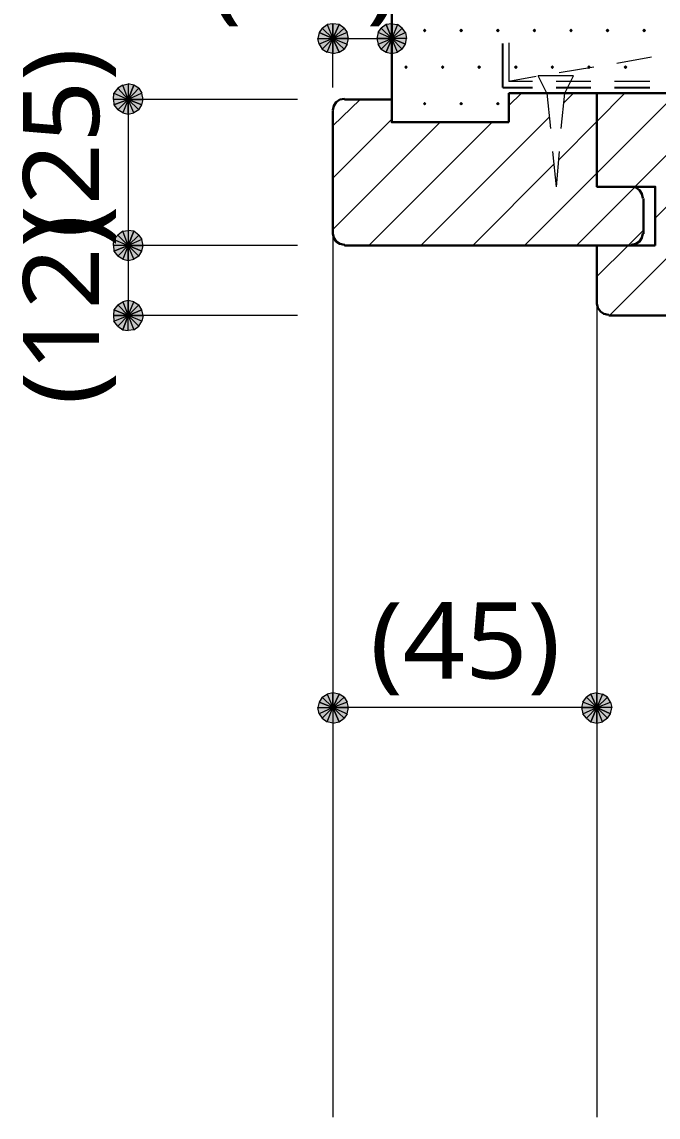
# Model space of a CAD drawing. Header units: millimetres. Extents: x 0 to 420, y 0 to 297.
# Drawn here: x 315.18 to 336.9, y 195.35 to 232.77 of the extents above; entities that cross this region are included whole.
import ezdxf
from ezdxf.enums import TextEntityAlignment as Align

# ---------------------------------------------------------------- set-up
doc = ezdxf.new("R2010")
doc.units = ezdxf.units.MM
doc.styles.add('kst32b', font='NotoSansJP-Variable.ttf')

msp = doc.modelspace()

# ---------------------------------------------------------------- hatches: boundary and pattern name
h = msp.add_hatch(color=7)
h.paths.add_polyline_path([(325.332, 232.41), (325.289, 232.198), (325.797, 232.198), (325.332, 232.41)])
h.paths.add_polyline_path([(325.289, 232.198), (325.797, 232.198), (325.332, 232.008), (325.289, 232.198)])
h.paths.add_polyline_path([(325.797, 232.198), (325.332, 232.008), (325.437, 231.838), (325.797, 232.198)])
h = msp.add_hatch(color=7)
h.paths.add_polyline_path([(325.797, 232.706), (325.607, 232.685), (325.797, 232.198), (325.797, 232.706)])
h.paths.add_polyline_path([(325.607, 232.685), (325.797, 232.198), (325.437, 232.558), (325.607, 232.685)])
h.paths.add_polyline_path([(325.797, 232.198), (325.437, 232.558), (325.332, 232.41), (325.797, 232.198)])
for points in [[(326.009, 232.685), (325.797, 232.706), (325.797, 232.198), (326.009, 232.685)], [(328.93, 232.516), (328.909, 232.495), (328.888, 232.473), (328.909, 232.452), (328.93, 232.431), (328.951, 232.452), (328.972, 232.473), (328.951, 232.495), (328.93, 232.516)], [(330.179, 232.516), (330.158, 232.495), (330.137, 232.473), (330.158, 232.452), (330.179, 232.431), (330.2, 232.452), (330.221, 232.473), (330.2, 232.495), (330.179, 232.516)], [(331.428, 232.516), (331.406, 232.495), (331.385, 232.473), (331.406, 232.452), (331.428, 232.431), (331.449, 232.452), (331.47, 232.473), (331.449, 232.495), (331.428, 232.516)], [(332.677, 232.516), (332.655, 232.495), (332.634, 232.473), (332.655, 232.452), (332.677, 232.431), (332.698, 232.452), (332.719, 232.473), (332.698, 232.495), (332.677, 232.516)], [(333.925, 232.516), (333.904, 232.495), (333.883, 232.473), (333.904, 232.452), (333.925, 232.431), (333.946, 232.452), (333.968, 232.473), (333.946, 232.495), (333.925, 232.516)], [(335.174, 232.516), (335.153, 232.495), (335.132, 232.473), (335.153, 232.452), (335.174, 232.431), (335.195, 232.452), (335.216, 232.473), (335.195, 232.495), (335.174, 232.516)], [(336.423, 232.516), (336.402, 232.495), (336.381, 232.473), (336.402, 232.452), (336.423, 232.431), (336.444, 232.452), (336.465, 232.473), (336.444, 232.495), (336.423, 232.516)], [(327.618, 231.733), (327.808, 231.69), (327.808, 232.198), (327.618, 231.733)], [(328.295, 231.267), (328.274, 231.246), (328.253, 231.225), (328.274, 231.204), (328.295, 231.182), (328.316, 231.204), (328.337, 231.225), (328.316, 231.246), (328.295, 231.267)], [(329.544, 231.267), (329.523, 231.246), (329.502, 231.225), (329.523, 231.204), (329.544, 231.182), (329.565, 231.204), (329.586, 231.225), (329.565, 231.246), (329.544, 231.267)], [(330.793, 231.267), (330.771, 231.246), (330.75, 231.225), (330.771, 231.204), (330.793, 231.182), (330.814, 231.204), (330.835, 231.225), (330.814, 231.246), (330.793, 231.267)], [(332.041, 231.267), (332.02, 231.246), (331.999, 231.225), (332.02, 231.204), (332.041, 231.182), (332.063, 231.204), (332.084, 231.225), (332.063, 231.246), (332.041, 231.267)], [(333.29, 231.267), (333.269, 231.246), (333.248, 231.225), (333.269, 231.204), (333.29, 231.182), (333.312, 231.204), (333.333, 231.225), (333.312, 231.246), (333.29, 231.267)], [(334.539, 231.267), (334.518, 231.246), (334.497, 231.225), (334.518, 231.204), (334.539, 231.182), (334.56, 231.204), (334.581, 231.225), (334.56, 231.246), (334.539, 231.267)], [(335.788, 231.267), (335.767, 231.246), (335.746, 231.225), (335.767, 231.204), (335.788, 231.182), (335.809, 231.204), (335.83, 231.225), (335.809, 231.246), (335.788, 231.267)], [(319.278, 229.933), (319.32, 230.124), (318.812, 230.124), (319.278, 229.933)], [(328.93, 230.018), (328.909, 229.997), (328.888, 229.976), (328.909, 229.955), (328.93, 229.933), (328.951, 229.955), (328.972, 229.976), (328.951, 229.997), (328.93, 230.018)], [(330.179, 230.018), (330.158, 229.997), (330.137, 229.976), (330.158, 229.955), (330.179, 229.933), (330.2, 229.955), (330.221, 229.976), (330.2, 229.997), (330.179, 230.018)], [(331.428, 230.018), (331.406, 229.997), (331.385, 229.976), (331.406, 229.955), (331.428, 229.933), (331.449, 229.955), (331.47, 229.976), (331.449, 229.997), (331.428, 230.018)], [(319.278, 224.938), (319.32, 225.129), (318.812, 225.129), (319.278, 224.938)], [(318.325, 222.927), (318.304, 222.737), (318.812, 222.737), (318.325, 222.927)], [(326.009, 209.804), (325.797, 209.846), (325.797, 209.338), (326.009, 209.804)], [(334.603, 208.851), (334.814, 208.809), (334.814, 209.338), (334.603, 208.851)]]:
    msp.add_hatch(color=7).paths.add_polyline_path(points)
h = msp.add_hatch(color=7)
h.paths.add_polyline_path([(326.327, 232.198), (326.284, 232.41), (325.797, 232.198), (326.327, 232.198)])
h.paths.add_polyline_path([(326.284, 232.41), (325.797, 232.198), (326.178, 232.558), (326.284, 232.41)])
h.paths.add_polyline_path([(325.797, 232.198), (326.178, 232.558), (326.009, 232.685), (325.797, 232.198)])
h = msp.add_hatch(color=7)
h.paths.add_polyline_path([(327.618, 232.685), (327.448, 232.558), (327.808, 232.198), (327.618, 232.685)])
h.paths.add_polyline_path([(327.448, 232.558), (327.808, 232.198), (327.343, 232.41), (327.448, 232.558)])
h.paths.add_polyline_path([(327.808, 232.198), (327.343, 232.41), (327.3, 232.198), (327.808, 232.198)])
h = msp.add_hatch(color=7)
h.paths.add_polyline_path([(328.168, 232.558), (327.999, 232.685), (327.808, 232.198), (328.168, 232.558)])
h.paths.add_polyline_path([(327.999, 232.685), (327.808, 232.198), (327.808, 232.706), (327.999, 232.685)])
h.paths.add_polyline_path([(327.808, 232.198), (327.808, 232.706), (327.618, 232.685), (327.808, 232.198)])
h = msp.add_hatch(color=7)
h.paths.add_polyline_path([(328.274, 232.008), (328.316, 232.198), (327.808, 232.198), (328.274, 232.008)])
h.paths.add_polyline_path([(328.316, 232.198), (327.808, 232.198), (328.274, 232.41), (328.316, 232.198)])
h.paths.add_polyline_path([(327.808, 232.198), (328.274, 232.41), (328.168, 232.558), (327.808, 232.198)])
h = msp.add_hatch(color=7)
h.paths.add_polyline_path([(325.437, 231.838), (325.607, 231.733), (325.797, 232.198), (325.437, 231.838)])
h.paths.add_polyline_path([(325.607, 231.733), (325.797, 232.198), (325.797, 231.69), (325.607, 231.733)])
h.paths.add_polyline_path([(325.797, 232.198), (325.797, 231.69), (326.009, 231.733), (325.797, 232.198)])
h = msp.add_hatch(color=7)
h.paths.add_polyline_path([(326.009, 231.733), (326.178, 231.838), (325.797, 232.198), (326.009, 231.733)])
h.paths.add_polyline_path([(326.178, 231.838), (325.797, 232.198), (326.284, 232.008), (326.178, 231.838)])
h.paths.add_polyline_path([(325.797, 232.198), (326.284, 232.008), (326.327, 232.198), (325.797, 232.198)])
h = msp.add_hatch(color=7)
h.paths.add_polyline_path([(327.3, 232.198), (327.343, 232.008), (327.808, 232.198), (327.3, 232.198)])
h.paths.add_polyline_path([(327.343, 232.008), (327.808, 232.198), (327.448, 231.838), (327.343, 232.008)])
h.paths.add_polyline_path([(327.808, 232.198), (327.448, 231.838), (327.618, 231.733), (327.808, 232.198)])
h = msp.add_hatch(color=7)
h.paths.add_polyline_path([(327.808, 231.69), (327.999, 231.733), (327.808, 232.198), (327.808, 231.69)])
h.paths.add_polyline_path([(327.999, 231.733), (327.808, 232.198), (328.168, 231.838), (327.999, 231.733)])
h.paths.add_polyline_path([(327.808, 232.198), (328.168, 231.838), (328.274, 232.008), (327.808, 232.198)])
h = msp.add_hatch(color=7)
h.paths.add_polyline_path([(319.003, 230.611), (318.812, 230.653), (318.812, 230.124), (319.003, 230.611)])
h.paths.add_polyline_path([(318.812, 230.653), (318.812, 230.124), (318.622, 230.611), (318.812, 230.653)])
h.paths.add_polyline_path([(318.812, 230.124), (318.622, 230.611), (318.453, 230.505), (318.812, 230.124)])
h = msp.add_hatch(color=7)
h.paths.add_polyline_path([(319.32, 230.124), (319.278, 230.336), (318.812, 230.124), (319.32, 230.124)])
h.paths.add_polyline_path([(319.278, 230.336), (318.812, 230.124), (319.172, 230.505), (319.278, 230.336)])
h.paths.add_polyline_path([(318.812, 230.124), (319.172, 230.505), (319.003, 230.611), (318.812, 230.124)])
h = msp.add_hatch(color=7)
h.paths.add_polyline_path([(318.453, 230.505), (318.325, 230.336), (318.812, 230.124), (318.453, 230.505)])
h.paths.add_polyline_path([(318.325, 230.336), (318.812, 230.124), (318.304, 230.124), (318.325, 230.336)])
h.paths.add_polyline_path([(318.812, 230.124), (318.304, 230.124), (318.325, 229.933), (318.812, 230.124)])
h = msp.add_hatch(color=7)
h.paths.add_polyline_path([(318.325, 229.933), (318.453, 229.764), (318.812, 230.124), (318.325, 229.933)])
h.paths.add_polyline_path([(318.453, 229.764), (318.812, 230.124), (318.622, 229.658), (318.453, 229.764)])
h.paths.add_polyline_path([(318.812, 230.124), (318.622, 229.658), (318.812, 229.616), (318.812, 230.124)])
h = msp.add_hatch(color=7)
h.paths.add_polyline_path([(318.812, 229.616), (319.003, 229.658), (318.812, 230.124), (318.812, 229.616)])
h.paths.add_polyline_path([(319.003, 229.658), (318.812, 230.124), (319.172, 229.764), (319.003, 229.658)])
h.paths.add_polyline_path([(318.812, 230.124), (319.172, 229.764), (319.278, 229.933), (318.812, 230.124)])
h = msp.add_hatch(color=7)
h.paths.add_polyline_path([(318.453, 225.488), (318.325, 225.34), (318.812, 225.129), (318.453, 225.488)])
h.paths.add_polyline_path([(318.325, 225.34), (318.812, 225.129), (318.304, 225.129), (318.325, 225.34)])
h.paths.add_polyline_path([(318.812, 225.129), (318.304, 225.129), (318.325, 224.938), (318.812, 225.129)])
h = msp.add_hatch(color=7)
h.paths.add_polyline_path([(319.003, 225.615), (318.812, 225.637), (318.812, 225.129), (319.003, 225.615)])
h.paths.add_polyline_path([(318.812, 225.637), (318.812, 225.129), (318.622, 225.615), (318.812, 225.637)])
h.paths.add_polyline_path([(318.812, 225.129), (318.622, 225.615), (318.453, 225.488), (318.812, 225.129)])
h = msp.add_hatch(color=7)
h.paths.add_polyline_path([(319.32, 225.129), (319.278, 225.34), (318.812, 225.129), (319.32, 225.129)])
h.paths.add_polyline_path([(319.278, 225.34), (318.812, 225.129), (319.172, 225.488), (319.278, 225.34)])
h.paths.add_polyline_path([(318.812, 225.129), (319.172, 225.488), (319.003, 225.615), (318.812, 225.129)])
h = msp.add_hatch(color=7)
h.paths.add_polyline_path([(318.325, 224.938), (318.453, 224.769), (318.812, 225.129), (318.325, 224.938)])
h.paths.add_polyline_path([(318.453, 224.769), (318.812, 225.129), (318.622, 224.663), (318.453, 224.769)])
h.paths.add_polyline_path([(318.812, 225.129), (318.622, 224.663), (318.812, 224.621), (318.812, 225.129)])
h = msp.add_hatch(color=7)
h.paths.add_polyline_path([(318.812, 224.621), (319.003, 224.663), (318.812, 225.129), (318.812, 224.621)])
h.paths.add_polyline_path([(319.003, 224.663), (318.812, 225.129), (319.172, 224.769), (319.003, 224.663)])
h.paths.add_polyline_path([(318.812, 225.129), (319.172, 224.769), (319.278, 224.938), (318.812, 225.129)])
h = msp.add_hatch(color=7)
h.paths.add_polyline_path([(318.812, 223.245), (318.622, 223.203), (318.812, 222.737), (318.812, 223.245)])
h.paths.add_polyline_path([(318.622, 223.203), (318.812, 222.737), (318.453, 223.097), (318.622, 223.203)])
h.paths.add_polyline_path([(318.812, 222.737), (318.453, 223.097), (318.325, 222.927), (318.812, 222.737)])
h = msp.add_hatch(color=7)
h.paths.add_polyline_path([(319.278, 222.927), (319.172, 223.097), (318.812, 222.737), (319.278, 222.927)])
h.paths.add_polyline_path([(319.172, 223.097), (318.812, 222.737), (319.003, 223.203), (319.172, 223.097)])
h.paths.add_polyline_path([(318.812, 222.737), (319.003, 223.203), (318.812, 223.245), (318.812, 222.737)])
h = msp.add_hatch(color=7)
h.paths.add_polyline_path([(318.304, 222.737), (318.325, 222.546), (318.812, 222.737), (318.304, 222.737)])
h.paths.add_polyline_path([(318.325, 222.546), (318.812, 222.737), (318.453, 222.377), (318.325, 222.546)])
h.paths.add_polyline_path([(318.812, 222.737), (318.453, 222.377), (318.622, 222.25), (318.812, 222.737)])
h = msp.add_hatch(color=7)
h.paths.add_polyline_path([(318.622, 222.25), (318.812, 222.229), (318.812, 222.737), (318.622, 222.25)])
h.paths.add_polyline_path([(318.812, 222.229), (318.812, 222.737), (319.003, 222.25), (318.812, 222.229)])
h.paths.add_polyline_path([(318.812, 222.737), (319.003, 222.25), (319.172, 222.377), (318.812, 222.737)])
h = msp.add_hatch(color=7)
h.paths.add_polyline_path([(319.172, 222.377), (319.278, 222.546), (318.812, 222.737), (319.172, 222.377)])
h.paths.add_polyline_path([(319.278, 222.546), (318.812, 222.737), (319.32, 222.737), (319.278, 222.546)])
h.paths.add_polyline_path([(318.812, 222.737), (319.32, 222.737), (319.278, 222.927), (318.812, 222.737)])
h = msp.add_hatch(color=7)
h.paths.add_polyline_path([(325.797, 209.846), (325.607, 209.804), (325.797, 209.338), (325.797, 209.846)])
h.paths.add_polyline_path([(325.607, 209.804), (325.797, 209.338), (325.437, 209.698), (325.607, 209.804)])
h.paths.add_polyline_path([(325.797, 209.338), (325.437, 209.698), (325.332, 209.529), (325.797, 209.338)])
h = msp.add_hatch(color=7)
h.paths.add_polyline_path([(326.327, 209.338), (326.284, 209.529), (325.797, 209.338), (326.327, 209.338)])
h.paths.add_polyline_path([(326.284, 209.529), (325.797, 209.338), (326.178, 209.698), (326.284, 209.529)])
h.paths.add_polyline_path([(325.797, 209.338), (326.178, 209.698), (326.009, 209.804), (325.797, 209.338)])
h = msp.add_hatch(color=7)
h.paths.add_polyline_path([(334.603, 209.804), (334.454, 209.698), (334.814, 209.338), (334.603, 209.804)])
h.paths.add_polyline_path([(334.454, 209.698), (334.814, 209.338), (334.328, 209.529), (334.454, 209.698)])
h.paths.add_polyline_path([(334.814, 209.338), (334.328, 209.529), (334.285, 209.338), (334.814, 209.338)])
h = msp.add_hatch(color=7)
h.paths.add_polyline_path([(335.174, 209.698), (335.005, 209.804), (334.814, 209.338), (335.174, 209.698)])
h.paths.add_polyline_path([(335.005, 209.804), (334.814, 209.338), (334.814, 209.846), (335.005, 209.804)])
h.paths.add_polyline_path([(334.814, 209.338), (334.814, 209.846), (334.603, 209.804), (334.814, 209.338)])
h = msp.add_hatch(color=7)
h.paths.add_polyline_path([(335.28, 209.127), (335.322, 209.338), (334.814, 209.338), (335.28, 209.127)])
h.paths.add_polyline_path([(335.322, 209.338), (334.814, 209.338), (335.28, 209.529), (335.322, 209.338)])
h.paths.add_polyline_path([(334.814, 209.338), (335.28, 209.529), (335.174, 209.698), (334.814, 209.338)])
h = msp.add_hatch(color=7)
h.paths.add_polyline_path([(325.332, 209.529), (325.289, 209.338), (325.797, 209.338), (325.332, 209.529)])
h.paths.add_polyline_path([(325.289, 209.338), (325.797, 209.338), (325.332, 209.127), (325.289, 209.338)])
h.paths.add_polyline_path([(325.797, 209.338), (325.332, 209.127), (325.437, 208.979), (325.797, 209.338)])
h = msp.add_hatch(color=7)
h.paths.add_polyline_path([(325.437, 208.979), (325.607, 208.851), (325.797, 209.338), (325.437, 208.979)])
h.paths.add_polyline_path([(325.607, 208.851), (325.797, 209.338), (325.797, 208.809), (325.607, 208.851)])
h.paths.add_polyline_path([(325.797, 209.338), (325.797, 208.809), (326.009, 208.851), (325.797, 209.338)])
h = msp.add_hatch(color=7)
h.paths.add_polyline_path([(326.009, 208.851), (326.178, 208.979), (325.797, 209.338), (326.009, 208.851)])
h.paths.add_polyline_path([(326.178, 208.979), (325.797, 209.338), (326.284, 209.127), (326.178, 208.979)])
h.paths.add_polyline_path([(325.797, 209.338), (326.284, 209.127), (326.327, 209.338), (325.797, 209.338)])
h = msp.add_hatch(color=7)
h.paths.add_polyline_path([(334.285, 209.338), (334.328, 209.127), (334.814, 209.338), (334.285, 209.338)])
h.paths.add_polyline_path([(334.328, 209.127), (334.814, 209.338), (334.454, 208.979), (334.328, 209.127)])
h.paths.add_polyline_path([(334.814, 209.338), (334.454, 208.979), (334.603, 208.851), (334.814, 209.338)])
h = msp.add_hatch(color=7)
h.paths.add_polyline_path([(334.814, 208.809), (335.005, 208.851), (334.814, 209.338), (334.814, 208.809)])
h.paths.add_polyline_path([(335.005, 208.851), (334.814, 209.338), (335.174, 208.979), (335.005, 208.851)])
h.paths.add_polyline_path([(334.814, 209.338), (335.174, 208.979), (335.28, 209.127), (334.814, 209.338)])

# ---------------------------------------------------------------- linework, layer by layer
at = {"lineweight": 30}
for points in [[(327.808, 265.197), (327.808, 230.124)], [(331.809, 229.341), (331.809, 230.336)], [(331.809, 230.336), (352.213, 230.336), (352.213, 229.341), (356.214, 229.341), (356.214, 230.124)], [(334.814, 230.336), (334.814, 227.139), (336.804, 227.139), (336.804, 225.129)], [(326.189, 230.145), (326.036, 230.114), (325.912, 230.03), (325.828, 229.906), (325.797, 229.754)], [(327.808, 230.124), (326.2, 230.124)], [(327.808, 230.124), (327.808, 229.341), (331.809, 229.341)], [(325.797, 225.531), (325.797, 229.743)], [(336.381, 226.748), (336.35, 226.9), (336.266, 227.025), (336.142, 227.109), (335.989, 227.139)], [(336.402, 226.737), (336.402, 225.531)], [(325.797, 225.541), (325.828, 225.389), (325.912, 225.265), (326.036, 225.181), (326.189, 225.15)], [(335.989, 225.15), (336.142, 225.181), (336.266, 225.265), (336.35, 225.389), (336.381, 225.541)], [(336.804, 225.129), (326.2, 225.129)], [(334.814, 225.129), (334.814, 223.139)], [(334.814, 223.15), (334.845, 222.997), (334.929, 222.873), (335.053, 222.789), (335.206, 222.758)], [(335.216, 222.737), (348.805, 222.737)]]:
    msp.add_lwpolyline(points, dxfattribs=at)
at = {"lineweight": 0}
for points in [[(325.332, 232.41), (325.289, 232.198), (325.797, 232.198)], [(325.797, 232.198), (325.437, 232.558), (325.332, 232.41)], [(325.607, 232.685), (325.797, 232.198), (325.437, 232.558)], [(325.797, 232.706), (325.607, 232.685), (325.797, 232.198)], [(326.009, 232.685), (325.797, 232.706), (325.797, 232.198)], [(325.797, 232.198), (326.178, 232.558), (326.009, 232.685)], [(326.284, 232.41), (325.797, 232.198), (326.178, 232.558)], [(326.327, 232.198), (326.284, 232.41), (325.797, 232.198)], [(327.808, 232.198), (327.343, 232.41), (327.3, 232.198)], [(327.448, 232.558), (327.808, 232.198), (327.343, 232.41)], [(327.618, 232.685), (327.448, 232.558), (327.808, 232.198)], [(327.808, 232.198), (327.808, 232.706), (327.618, 232.685)], [(327.999, 232.685), (327.808, 232.198), (327.808, 232.706)], [(328.168, 232.558), (327.999, 232.685), (327.808, 232.198)], [(327.808, 232.198), (328.274, 232.41), (328.168, 232.558)], [(328.316, 232.198), (327.808, 232.198), (328.274, 232.41)], [(328.93, 232.516), (328.909, 232.495), (328.888, 232.473), (328.909, 232.452), (328.93, 232.431), (328.951, 232.452), (328.972, 232.473), (328.951, 232.495)], [(330.179, 232.516), (330.158, 232.495), (330.137, 232.473), (330.158, 232.452), (330.179, 232.431), (330.2, 232.452), (330.221, 232.473), (330.2, 232.495)], [(331.428, 232.516), (331.406, 232.495), (331.385, 232.473), (331.406, 232.452), (331.428, 232.431), (331.449, 232.452), (331.47, 232.473), (331.449, 232.495)], [(332.677, 232.516), (332.655, 232.495), (332.634, 232.473), (332.655, 232.452), (332.677, 232.431), (332.698, 232.452), (332.719, 232.473), (332.698, 232.495)], [(333.925, 232.516), (333.904, 232.495), (333.883, 232.473), (333.904, 232.452), (333.925, 232.431), (333.946, 232.452), (333.968, 232.473), (333.946, 232.495)], [(335.174, 232.516), (335.153, 232.495), (335.132, 232.473), (335.153, 232.452), (335.174, 232.431), (335.195, 232.452), (335.216, 232.473), (335.195, 232.495)], [(336.423, 232.516), (336.402, 232.495), (336.381, 232.473), (336.402, 232.452), (336.423, 232.431), (336.444, 232.452), (336.465, 232.473), (336.444, 232.495)], [(325.289, 232.198), (325.797, 232.198), (325.332, 232.008)], [(325.797, 232.198), (325.332, 232.008), (325.437, 231.838)], [(325.437, 231.838), (325.607, 231.733), (325.797, 232.198)], [(325.607, 231.733), (325.797, 232.198), (325.797, 231.69)], [(325.797, 232.198), (325.797, 231.69), (326.009, 231.733)], [(326.009, 231.733), (326.178, 231.838), (325.797, 232.198)], [(326.178, 231.838), (325.797, 232.198), (326.284, 232.008)], [(325.797, 232.198), (326.284, 232.008), (326.327, 232.198)], [(327.3, 232.198), (327.343, 232.008), (327.808, 232.198)], [(327.343, 232.008), (327.808, 232.198), (327.448, 231.838)], [(327.808, 232.198), (327.448, 231.838), (327.618, 231.733)], [(327.618, 231.733), (327.808, 231.69), (327.808, 232.198)], [(327.808, 231.69), (327.999, 231.733), (327.808, 232.198)], [(327.999, 231.733), (327.808, 232.198), (328.168, 231.838)], [(327.808, 232.198), (328.168, 231.838), (328.274, 232.008)], [(328.274, 232.008), (328.316, 232.198), (327.808, 232.198)], [(328.295, 231.267), (328.274, 231.246), (328.253, 231.225), (328.274, 231.204), (328.295, 231.182), (328.316, 231.204), (328.337, 231.225), (328.316, 231.246)], [(329.544, 231.267), (329.523, 231.246), (329.502, 231.225), (329.523, 231.204), (329.544, 231.182), (329.565, 231.204), (329.586, 231.225), (329.565, 231.246)], [(330.793, 231.267), (330.771, 231.246), (330.75, 231.225), (330.771, 231.204), (330.793, 231.182), (330.814, 231.204), (330.835, 231.225), (330.814, 231.246)], [(332.041, 231.267), (332.02, 231.246), (331.999, 231.225), (332.02, 231.204), (332.041, 231.182), (332.063, 231.204), (332.084, 231.225), (332.063, 231.246)], [(333.29, 231.267), (333.269, 231.246), (333.248, 231.225), (333.269, 231.204), (333.29, 231.182), (333.312, 231.204), (333.333, 231.225), (333.312, 231.246)], [(334.539, 231.267), (334.518, 231.246), (334.497, 231.225), (334.518, 231.204), (334.539, 231.182), (334.56, 231.204), (334.581, 231.225), (334.56, 231.246)], [(335.788, 231.267), (335.767, 231.246), (335.746, 231.225), (335.767, 231.204), (335.788, 231.182), (335.809, 231.204), (335.83, 231.225), (335.809, 231.246)], [(318.812, 230.124), (318.622, 230.611), (318.453, 230.505)], [(318.812, 230.653), (318.812, 230.124), (318.622, 230.611)], [(319.003, 230.611), (318.812, 230.653), (318.812, 230.124)], [(318.812, 230.124), (319.172, 230.505), (319.003, 230.611)], [(318.325, 230.336), (318.812, 230.124), (318.304, 230.124)], [(318.453, 230.505), (318.325, 230.336), (318.812, 230.124)], [(319.278, 230.336), (318.812, 230.124), (319.172, 230.505)], [(319.32, 230.124), (319.278, 230.336), (318.812, 230.124)], [(318.812, 230.124), (318.304, 230.124), (318.325, 229.933)], [(318.325, 229.933), (318.453, 229.764), (318.812, 230.124)], [(318.453, 229.764), (318.812, 230.124), (318.622, 229.658)], [(318.812, 230.124), (318.622, 229.658), (318.812, 229.616)], [(318.812, 229.616), (319.003, 229.658), (318.812, 230.124)], [(319.003, 229.658), (318.812, 230.124), (319.172, 229.764)], [(318.812, 230.124), (319.172, 229.764), (319.278, 229.933)], [(319.278, 229.933), (319.32, 230.124), (318.812, 230.124)], [(328.93, 230.018), (328.909, 229.997), (328.888, 229.976), (328.909, 229.955), (328.93, 229.933), (328.951, 229.955), (328.972, 229.976), (328.951, 229.997)], [(330.179, 230.018), (330.158, 229.997), (330.137, 229.976), (330.158, 229.955), (330.179, 229.933), (330.2, 229.955), (330.221, 229.976), (330.2, 229.997)], [(331.428, 230.018), (331.406, 229.997), (331.385, 229.976), (331.406, 229.955), (331.428, 229.933), (331.449, 229.955), (331.47, 229.976), (331.449, 229.997)], [(318.325, 225.34), (318.812, 225.129), (318.304, 225.129)], [(318.453, 225.488), (318.325, 225.34), (318.812, 225.129)], [(318.812, 225.129), (318.622, 225.615), (318.453, 225.488)], [(318.812, 225.637), (318.812, 225.129), (318.622, 225.615)], [(319.003, 225.615), (318.812, 225.637), (318.812, 225.129)], [(318.812, 225.129), (319.172, 225.488), (319.003, 225.615)], [(319.278, 225.34), (318.812, 225.129), (319.172, 225.488)], [(319.32, 225.129), (319.278, 225.34), (318.812, 225.129)], [(318.812, 225.129), (318.304, 225.129), (318.325, 224.938)], [(318.325, 224.938), (318.453, 224.769), (318.812, 225.129)], [(318.453, 224.769), (318.812, 225.129), (318.622, 224.663)], [(318.812, 225.129), (318.622, 224.663), (318.812, 224.621)], [(318.812, 224.621), (319.003, 224.663), (318.812, 225.129)], [(319.003, 224.663), (318.812, 225.129), (319.172, 224.769)], [(318.812, 225.129), (319.172, 224.769), (319.278, 224.938)], [(319.278, 224.938), (319.32, 225.129), (318.812, 225.129)], [(318.812, 222.737), (318.453, 223.097), (318.325, 222.927)], [(318.622, 223.203), (318.812, 222.737), (318.453, 223.097)], [(318.812, 223.245), (318.622, 223.203), (318.812, 222.737)], [(318.812, 222.737), (319.003, 223.203), (318.812, 223.245)], [(319.172, 223.097), (318.812, 222.737), (319.003, 223.203)], [(319.278, 222.927), (319.172, 223.097), (318.812, 222.737)], [(318.325, 222.927), (318.304, 222.737), (318.812, 222.737)], [(318.304, 222.737), (318.325, 222.546), (318.812, 222.737)], [(318.325, 222.546), (318.812, 222.737), (318.453, 222.377)], [(318.812, 222.737), (318.453, 222.377), (318.622, 222.25)], [(318.622, 222.25), (318.812, 222.229), (318.812, 222.737)], [(318.812, 222.737), (319.32, 222.737), (319.278, 222.927)], [(318.812, 222.229), (318.812, 222.737), (319.003, 222.25)], [(318.812, 222.737), (319.003, 222.25), (319.172, 222.377)], [(319.172, 222.377), (319.278, 222.546), (318.812, 222.737)], [(319.278, 222.546), (318.812, 222.737), (319.32, 222.737)], [(325.797, 209.338), (325.437, 209.698), (325.332, 209.529)], [(325.607, 209.804), (325.797, 209.338), (325.437, 209.698)], [(325.797, 209.846), (325.607, 209.804), (325.797, 209.338)], [(326.009, 209.804), (325.797, 209.846), (325.797, 209.338)], [(325.797, 209.338), (326.178, 209.698), (326.009, 209.804)], [(326.284, 209.529), (325.797, 209.338), (326.178, 209.698)], [(334.454, 209.698), (334.814, 209.338), (334.328, 209.529)], [(334.603, 209.804), (334.454, 209.698), (334.814, 209.338)], [(334.814, 209.338), (334.814, 209.846), (334.603, 209.804)], [(335.005, 209.804), (334.814, 209.338), (334.814, 209.846)], [(335.174, 209.698), (335.005, 209.804), (334.814, 209.338)], [(334.814, 209.338), (335.28, 209.529), (335.174, 209.698)], [(325.332, 209.529), (325.289, 209.338), (325.797, 209.338)], [(325.289, 209.338), (325.797, 209.338), (325.332, 209.127)], [(325.797, 209.338), (325.332, 209.127), (325.437, 208.979)], [(325.437, 208.979), (325.607, 208.851), (325.797, 209.338)], [(325.607, 208.851), (325.797, 209.338), (325.797, 208.809)], [(326.327, 209.338), (326.284, 209.529), (325.797, 209.338)], [(325.797, 209.338), (325.797, 208.809), (326.009, 208.851)], [(326.009, 208.851), (326.178, 208.979), (325.797, 209.338)], [(326.178, 208.979), (325.797, 209.338), (326.284, 209.127)], [(325.797, 209.338), (326.284, 209.127), (326.327, 209.338)], [(334.814, 209.338), (334.328, 209.529), (334.285, 209.338)], [(334.285, 209.338), (334.328, 209.127), (334.814, 209.338)], [(334.328, 209.127), (334.814, 209.338), (334.454, 208.979)], [(334.814, 209.338), (334.454, 208.979), (334.603, 208.851)], [(334.603, 208.851), (334.814, 208.809), (334.814, 209.338)], [(335.322, 209.338), (334.814, 209.338), (335.28, 209.529)], [(334.814, 208.809), (335.005, 208.851), (334.814, 209.338)], [(335.005, 208.851), (334.814, 209.338), (335.174, 208.979)], [(334.814, 209.338), (335.174, 208.979), (335.28, 209.127)], [(335.28, 209.127), (335.322, 209.338), (334.814, 209.338)]]:
    msp.add_lwpolyline(points, close=True, dxfattribs=at)
at = {"lineweight": 13}
for points in [[(325.797, 230.526), (325.797, 232.198), (327.808, 232.198)], [(331.809, 232.05), (331.809, 230.738)], [(336.677, 231.563), (335.492, 231.352)], [(332.74, 230.907), (331.809, 230.738)], [(333.1, 230.336), (332.804, 230.928)], [(334.01, 230.928), (332.804, 230.928)], [(334.709, 231.225), (333.523, 231.034)], [(333.587, 229.129), (333.714, 230.336), (334.01, 230.928)], [(332.613, 230.738), (331.809, 230.738)], [(334.603, 230.738), (333.417, 230.738)], [(336.613, 230.738), (335.407, 230.738)], [(331.809, 229.912), (332.232, 230.336)], [(333.1, 230.336), (333.227, 229.129)], [(333.671, 229.997), (334.01, 230.336)], [(334.814, 229.362), (335.767, 230.336)], [(334.814, 227.605), (337.545, 230.336)], [(336.105, 227.139), (339.302, 230.336)], [(324.591, 230.124), (318.77, 230.124)], [(325.797, 229.214), (326.729, 230.124)], [(318.812, 229.743), (318.812, 225.531)], [(325.797, 227.436), (327.808, 229.447)], [(328.803, 225.129), (333.185, 229.51)], [(325.797, 225.679), (329.459, 229.341)], [(327.025, 225.129), (331.237, 229.341)], [(333.502, 228.05), (334.814, 229.362)], [(336.804, 226.06), (340, 229.277)], [(333.29, 228.346), (333.417, 227.139)], [(333.523, 228.346), (333.417, 227.139)], [(330.581, 225.129), (333.333, 227.901)], [(332.338, 225.129), (334.814, 227.605)], [(335.238, 222.737), (340.148, 227.647)], [(334.116, 225.129), (336.105, 227.118)], [(325.797, 225.531), (325.797, 195.347)], [(335.873, 225.129), (336.402, 225.658)], [(324.591, 225.129), (318.77, 225.129)], [(334.814, 224.07), (335.873, 225.129)], [(318.812, 224.726), (318.812, 223.139)], [(334.814, 223.139), (334.814, 195.347)], [(324.591, 222.737), (318.77, 222.737)], [(325.797, 221.128), (325.797, 217.699)], [(334.814, 221.128), (334.814, 217.699)], [(334.814, 209.338), (325.797, 209.338)]]:
    msp.add_lwpolyline(points, dxfattribs=at)
at = {"lineweight": 25}
for points in [[(331.597, 230.526), (331.597, 232.029)], [(331.597, 230.526), (332.613, 230.526)], [(333.417, 230.526), (334.603, 230.526)], [(335.407, 230.526), (336.613, 230.526)]]:
    msp.add_lwpolyline(points, dxfattribs=at)

# ---------------------------------------------------------------- texts
at = {"style": 'kst32b'}
for s, p, p2 in [('(10)', (321.564, 233.193), (328.061, 233.193)), ('(25)', (317.818, 225.383), (317.818, 231.88)), ('(12)', (317.818, 219.689), (317.818, 226.186)), ('(45)', (327.067, 210.333), (333.565, 210.333))]:
    msp.add_text(s, height=2.5989, dxfattribs=at).set_placement(p, p2, align=Align.FIT)

doc.saveas('drawing.dxf')
